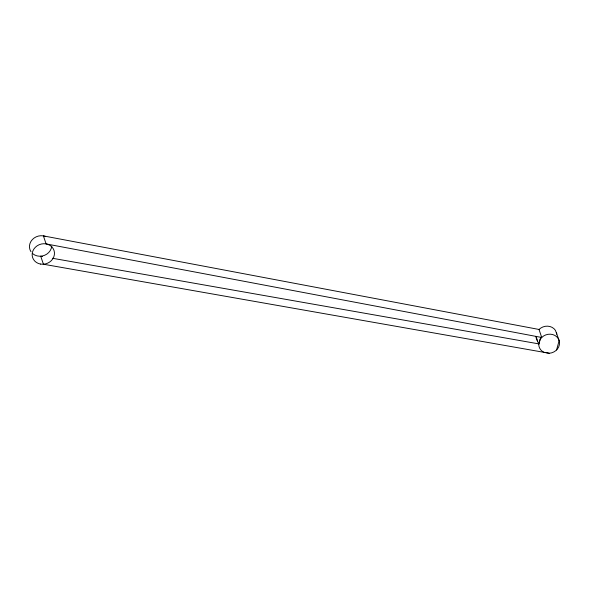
<?xml version="1.0" encoding="UTF-8"?>
<svg xmlns="http://www.w3.org/2000/svg" width="589" height="589" viewBox="0 0 589 589"><rect width="100%" height="100%" fill="white"/><g stroke="black" fill="none" stroke-linecap="round" stroke-linejoin="round"><path stroke-width="0.88" d="M540.687 337.283L538.751 344.432A10.506 9.446 -18.6 0 0 544.037 352.332L549.25 353.26A10.506 9.446 -18.6 0 0 559.167 340.582L555.412 330.333A10.506 9.446 -18.6 0 0 539.031 329.465L43.402 235.894L46.097 243.912L541.725 337.482A10.506 9.446 -18.6 0 1 558.107 338.351L559.167 340.582M556.576 349.976L559.16 340.552M42.533 256.524L40.722 256.208L43.417 264.225L549.25 353.26M52.487 258.276L538.685 343.858M539.031 329.465L541.725 337.482L540.091 339.566L538.751 344.432L536.049 336.407A10.506 9.446 -18.6 0 0 537.492 341.083M51.744 246.114A11.272 10.138 -18.6 0 1 44.536 255.332A11.272 10.138 -18.6 0 1 32.793 253.741M30.996 251.746A11.272 10.138 -18.6 0 1 32.395 239.524A11.272 10.138 -18.6 0 1 45.456 236.461M556.472 332.564A10.506 9.446 -18.6 0 1 556.804 334.184M40.523 264.071A11.272 10.138 -18.6 0 0 54.07 250.612A11.272 10.138 -18.6 0 0 35.34 247.284A11.272 10.138 -18.6 0 0 40.523 264.071"/></g></svg>
